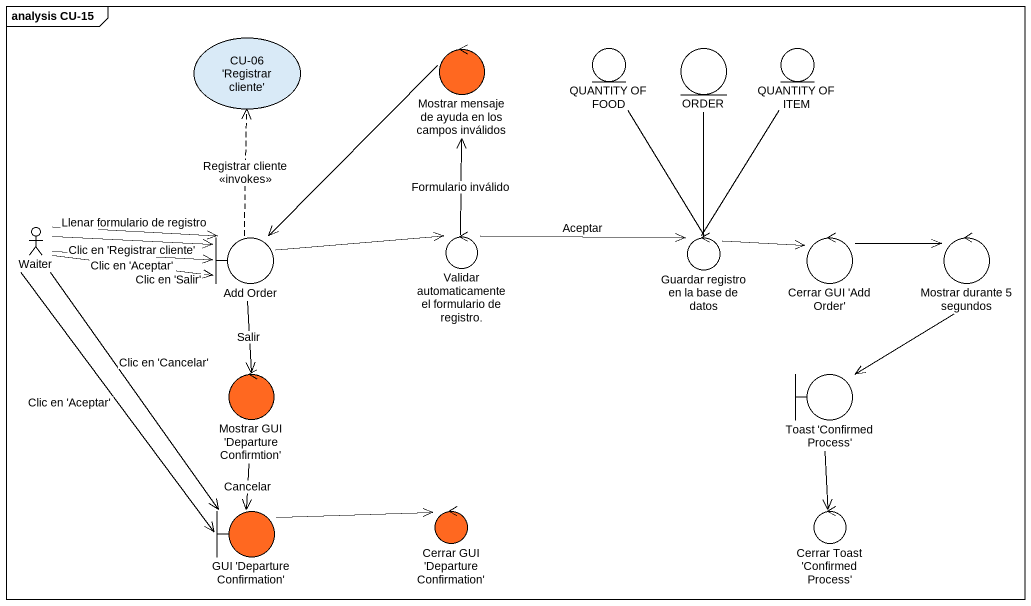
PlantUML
@startuml
mainframe analysis CU-15
usecase "CU-06 'Registrar cliente'" as CU_06_Registrar_cliente
control "Mostrar mensaje de ayuda en los campos inválidos" as Mostrar_mensaje_de_ayuda_en #FF6820
entity "QUANTITY OF FOOD" as QUANTITY_OF_FOOD
entity ORDER
entity "QUANTITY OF ITEM" as QUANTITY_OF_ITEM
actor Waiter
boundary "Add Order" as Add_Order
control "Validar automaticamente el formulario de registro." as Validar_automaticamente_el
control "Guardar registro en la base de datos" as Guardar_registro_en_la_base
control "Cerrar GUI 'Add Order'" as Cerrar_GUI_Add_Order
control "Mostrar durante 5 segundos" as Mostrar_durante_5_segundos
control "Mostrar GUI 'Departure Confirmtion'" as Mostrar_GUI_Departure #FF6820
boundary "Toast 'Confirmed Process'" as Toast_Confirmed_Process
boundary "GUI 'Departure Confirmation'" as GUI_Departure_Confirmation #FF6820
control "Cerrar GUI 'Departure Confirmation'" as Cerrar_GUI_Departure #FF6820
control "Cerrar Toast 'Confirmed Process'" as Cerrar_Toast_Confirmed
Mostrar_mensaje_de_ayuda_en --> Add_Order
QUANTITY_OF_FOOD -- Guardar_registro_en_la_base
QUANTITY_OF_ITEM -- Guardar_registro_en_la_base
Waiter -right-> Add_Order : Llenar formulario de registro
Waiter -right-> Add_Order : Clic en 'Registrar cliente'
Waiter -right-> Add_Order : Clic en 'Aceptar'
Waiter -right-> Add_Order : Clic en 'Salir'
Waiter --> GUI_Departure_Confirmation : Clic en 'Aceptar'
Waiter --> GUI_Departure_Confirmation : Clic en 'Cancelar'
Add_Order .up.> CU_06_Registrar_cliente : Registrar cliente\n<<invokes>>
Add_Order -right-> Validar_automaticamente_el
Add_Order --> Mostrar_GUI_Departure : Salir
Validar_automaticamente_el -up-> Mostrar_mensaje_de_ayuda_en : Formulario inválido
Validar_automaticamente_el -right-> Guardar_registro_en_la_base : Aceptar
Guardar_registro_en_la_base -up- ORDER
Guardar_registro_en_la_base -right-> Cerrar_GUI_Add_Order
Cerrar_GUI_Add_Order -right-> Mostrar_durante_5_segundos
Mostrar_durante_5_segundos --> Toast_Confirmed_Process
Mostrar_GUI_Departure --> GUI_Departure_Confirmation : Cancelar
Toast_Confirmed_Process --> Cerrar_Toast_Confirmed
GUI_Departure_Confirmation -right-> Cerrar_GUI_Departure
@enduml
